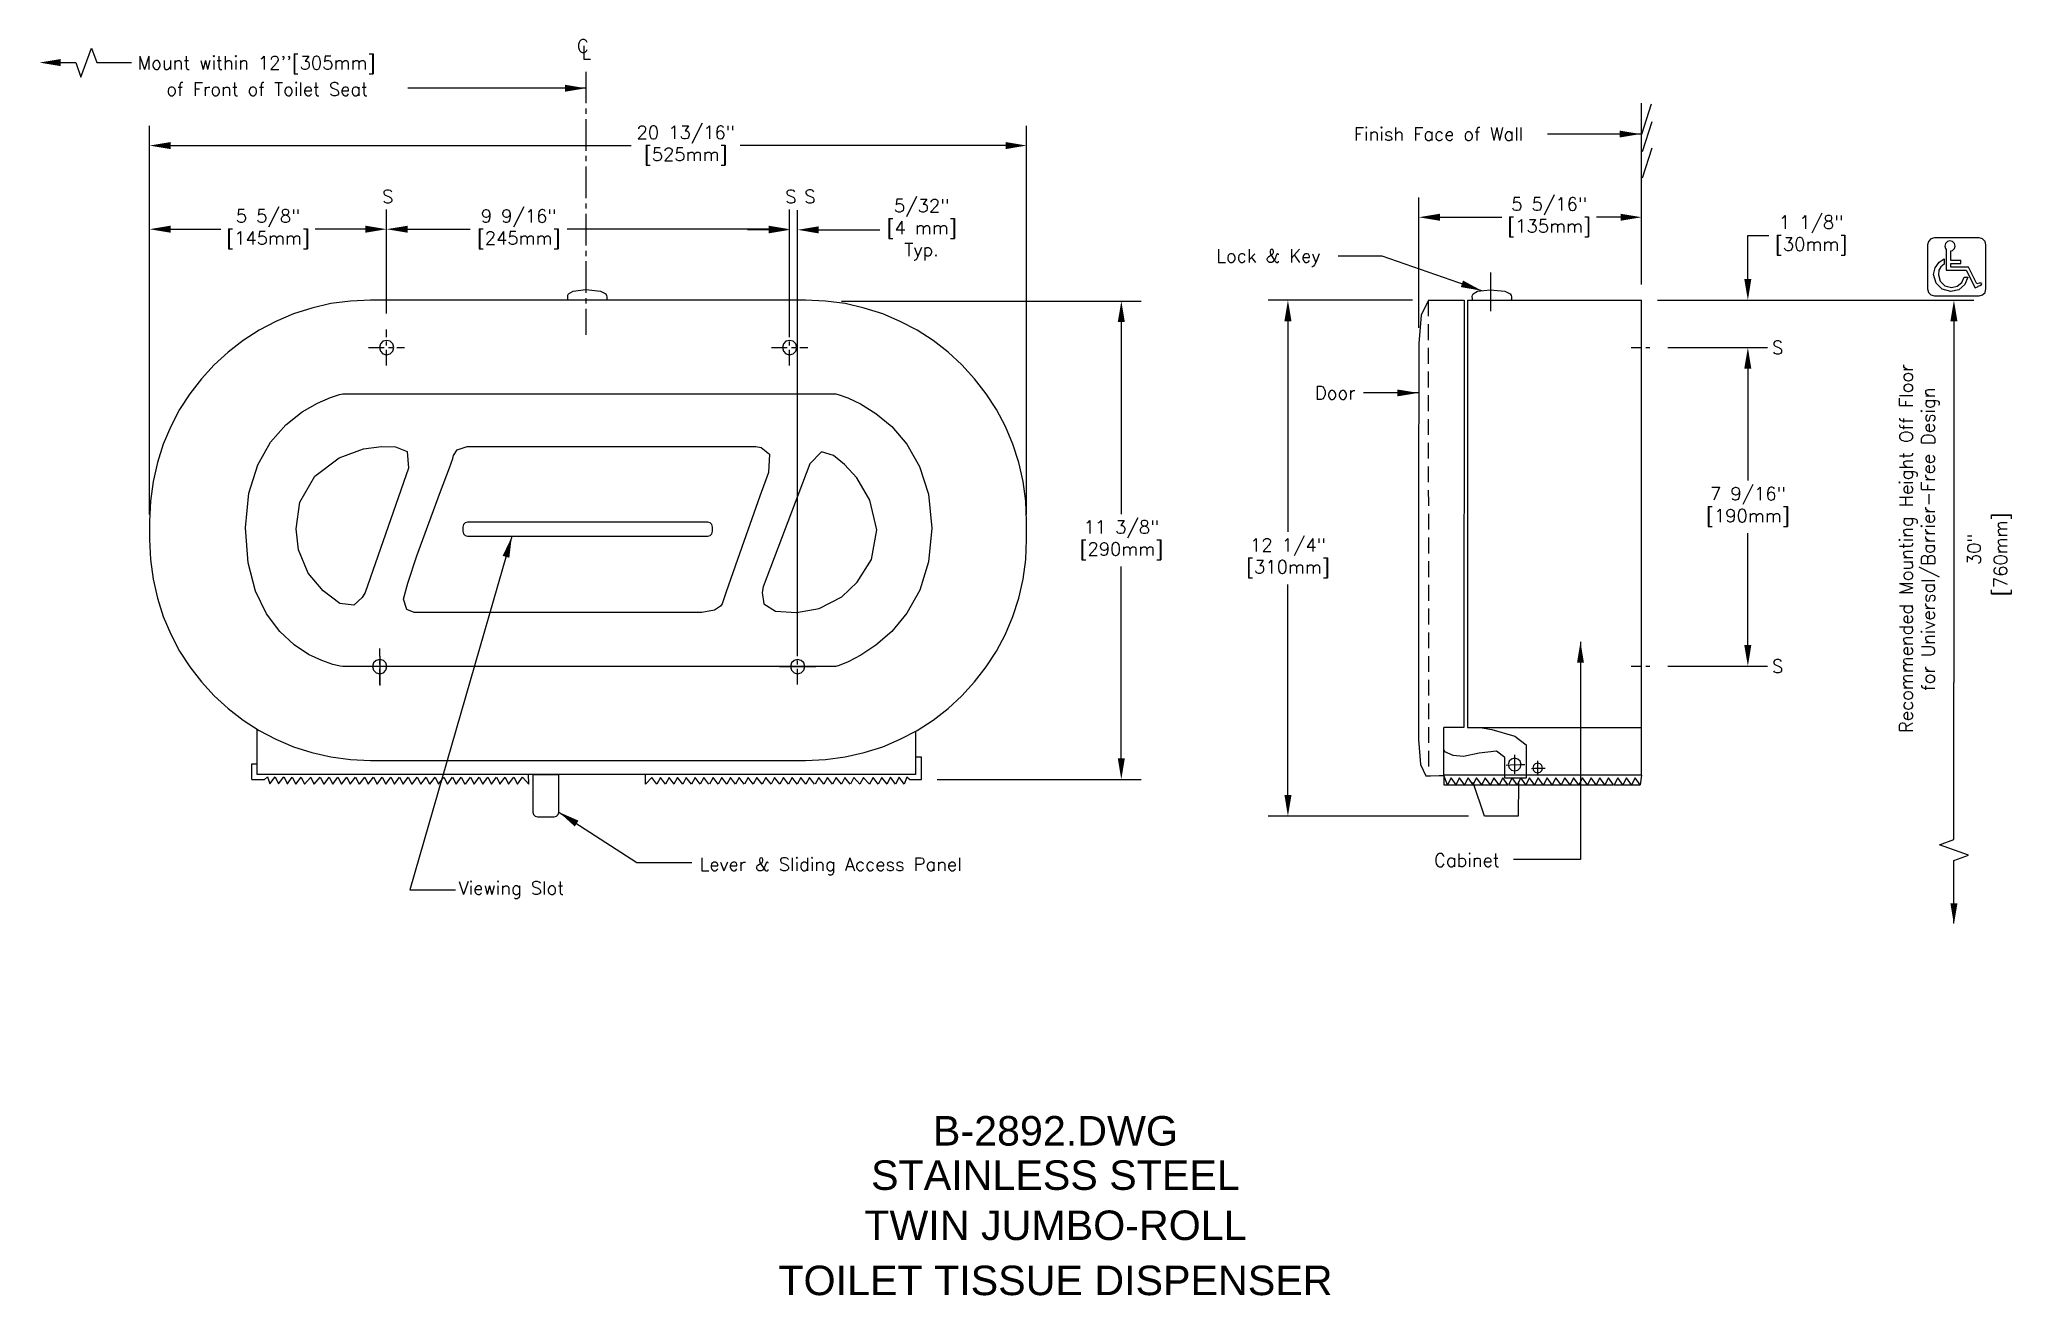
# Model space of a CAD drawing. Extents: x 0 to 46.8, y 0.7 to 30.5.
import ezdxf
from ezdxf.enums import TextEntityAlignment as Align

# ---------------------------------------------------------------- set-up
doc = ezdxf.new("R2010")
doc.units = 0
doc.header["$MEASUREMENT"] = 0
doc.header["$PDMODE"] = 3
doc.header["$PDSIZE"] = 1
doc.linetypes.add('CENTER2', pattern=[1.125, 0.75, -0.125, 0.125, -0.125])
doc.linetypes.add('HIDDEN2', pattern=[0.1875, 0.125, -0.0625])
doc.layers.get('0').update_dxf_attribs({"linetype": 'CONTINUOUS'})
doc.layers.get('DEFPOINTS').update_dxf_attribs({"linetype": 'CONTINUOUS'})
for name, color, linetype in [('DETAIL', 4, 'CONTINUOUS'), ('DIM', 1, 'CONTINUOUS'), ('TEXT', 2, 'CONTINUOUS')]:
    doc.layers.add(name, color=color, linetype=linetype)
doc.styles.add('ARIAL_5', font='arial.ttf', dxfattribs={"height": 5})
doc.styles.add('DIM_S_7', font='simplex.shx', dxfattribs={"height": 0.3125})
doc.dimstyles.new('DIM_S_7', dxfattribs={"dimtxt": 0.125, "dimasz": 0.5, "dimexe": 0.46875, "dimexo": 0.375, "dimgap": 0.09375, "dimtad": 0, "dimtih": 1, "dimtoh": 1, "dimdec": 4, "dimzin": 4, "dimtxsty": 'DIM_S_7', "dimcen": 0.09375, "dimaunit": 1, "dimazin": 3, "dimtfac": 1, "dimtdec": 4, "dimtofl": 0, "dimtmove": 0, "dimatfit": 3, "dimtolj": 1, "dimtzin": 0})

# ---------------------------------------------------------------- blocks, each defined once
blk = doc.blocks.new('*D4')
at = {"color": 0, "linetype": 'BYBLOCK'}
for p, q in [((19.012, 24.304), (26.12, 24.304)), ((25.652, 23.804), (25.652, 19.249)), ((25.652, 13.45), (25.652, 18.005)), ((21.285, 12.95), (26.12, 12.95))]:
    blk.add_line(p, q, dxfattribs=at)
for points in [[(25.568, 23.804), (25.735, 23.804), (25.652, 24.304)], [(25.568, 13.45), (25.735, 13.45), (25.652, 12.95)]]:
    blk.add_solid(points, dxfattribs=at)
at = {"layer": 'DEFPOINTS', "color": 0, "linetype": 'BYBLOCK'}
for p in [(18.637, 24.304), (20.91, 12.95), (25.652, 12.95)]:
    blk.add_point(p, dxfattribs=at)
at = {"color": 0, "linetype": 'BYBLOCK', "insert": (25.652, 18.627), "char_height": 0.3125, "attachment_point": 5, "style": 'DIM_S_7'}
blk.add_mtext('\\A1;11 3/8"\\P[290mm]', dxfattribs=at)
blk = doc.blocks.new('*D11')
at = {"layer": 'DEFPOINTS', "color": 0, "linetype": 'CONTINUOUS'}
for p in [(17.781, 26.008), (8.219, 23.63), (17.781, 23.63)]:
    blk.add_point(p, dxfattribs=at)
at = {"layer": 'DIM', "color": 0, "linetype": 'CONTINUOUS'}
for p, q in [((8.219, 24.005), (8.219, 26.477)), ((17.781, 24.005), (17.781, 26.477)), ((8.719, 26.008), (10.202, 26.008)), ((17.281, 26.008), (12.502, 26.008))]:
    blk.add_line(p, q, dxfattribs=at)
for points in [[(8.719, 26.091), (8.719, 25.925), (8.219, 26.008)], [(17.281, 26.091), (17.281, 25.925), (17.781, 26.008)]]:
    blk.add_solid(points, dxfattribs=at)
at = {"layer": 'DIM', "color": 0, "linetype": 'CONTINUOUS', "insert": (11.352, 26.008), "char_height": 0.3125, "attachment_point": 5, "style": 'DIM_S_7'}
blk.add_mtext('\\A1;9 9/16"\\P[245mm]', dxfattribs=at)
blk = doc.blocks.new('*D0')
at = {"color": 0, "linetype": 'BYBLOCK'}
for p, q in [((2.594, 19.237), (2.594, 28.461)), ((23.406, 19.237), (23.406, 28.461)), ((3.094, 27.993), (14.023, 27.993)), ((22.906, 27.993), (16.607, 27.993))]:
    blk.add_line(p, q, dxfattribs=at)
for points in [[(3.094, 28.076), (3.094, 27.909), (2.594, 27.993)], [(22.906, 28.076), (22.906, 27.909), (23.406, 27.993)]]:
    blk.add_solid(points, dxfattribs=at)
at = {"layer": 'DEFPOINTS', "color": 0, "linetype": 'BYBLOCK'}
for p in [(23.406, 27.993), (2.594, 18.862), (23.406, 18.862)]:
    blk.add_point(p, dxfattribs=at)
at = {"color": 0, "linetype": 'BYBLOCK', "insert": (15.315, 27.993), "char_height": 0.3125, "attachment_point": 5, "style": 'DIM_S_7'}
blk.add_mtext('\\A1;20 13/16"\\P[525mm]', dxfattribs=at)
blk = doc.blocks.new('*D1')
at = {"color": 0, "linetype": 'BYBLOCK'}
for p, q in [((2.594, 19.237), (2.594, 26.477)), ((8.219, 24.005), (8.219, 26.477)), ((3.094, 26.008), (4.286, 26.008)), ((7.719, 26.008), (6.527, 26.008))]:
    blk.add_line(p, q, dxfattribs=at)
for points in [[(3.094, 26.091), (3.094, 25.925), (2.594, 26.008)], [(7.719, 26.091), (7.719, 25.925), (8.219, 26.008)]]:
    blk.add_solid(points, dxfattribs=at)
at = {"layer": 'DEFPOINTS', "color": 0, "linetype": 'BYBLOCK'}
for p in [(8.219, 26.008), (8.219, 23.63), (2.594, 18.862)]:
    blk.add_point(p, dxfattribs=at)
at = {"color": 0, "linetype": 'BYBLOCK', "insert": (5.406, 26.008), "char_height": 0.3125, "attachment_point": 5, "style": 'DIM_S_7'}
blk.add_mtext('\\A1;5 5/8"\\P[145mm]', dxfattribs=at)
blk = doc.blocks.new('*D5')
at = {"color": 0, "linetype": 'BYBLOCK'}
for p, q in [((32.563, 24.325), (29.136, 24.325)), ((29.605, 23.825), (29.605, 18.824)), ((29.605, 12.579), (29.605, 17.58)), ((33.891, 12.079), (29.136, 12.079))]:
    blk.add_line(p, q, dxfattribs=at)
for points in [[(29.522, 23.825), (29.689, 23.825), (29.605, 24.325)], [(29.522, 12.579), (29.689, 12.579), (29.605, 12.079)]]:
    blk.add_solid(points, dxfattribs=at)
at = {"layer": 'DEFPOINTS', "color": 0, "linetype": 'BYBLOCK'}
for p in [(32.938, 24.325), (29.605, 12.079), (34.266, 12.079)]:
    blk.add_point(p, dxfattribs=at)
at = {"color": 0, "linetype": 'BYBLOCK', "insert": (29.605, 18.202), "char_height": 0.3125, "attachment_point": 5, "style": 'DIM_S_7'}
blk.add_mtext('\\A1;12 1/4"\\P[310mm]', dxfattribs=at)
blk = doc.blocks.new('*D7')
at = {"color": 0, "linetype": 'BYBLOCK'}
for p, q in [((40.517, 24.824), (40.517, 25.861)), ((40.517, 25.861), (41.017, 25.861)), ((38.372, 24.324), (40.986, 24.324)), ((39.519, 23.2), (40.986, 23.2)), ((40.517, 22.7), (40.517, 22.2))]:
    blk.add_line(p, q, dxfattribs=at)
for points in [[(40.433, 24.824), (40.6, 24.824), (40.517, 24.324)], [(40.433, 22.7), (40.6, 22.7), (40.517, 23.2)]]:
    blk.add_solid(points, dxfattribs=at)
at = {"layer": 'DEFPOINTS', "color": 0, "linetype": 'BYBLOCK'}
for p in [(37.997, 24.324), (39.144, 23.2), (40.517, 23.2)]:
    blk.add_point(p, dxfattribs=at)
at = {"color": 0, "linetype": 'BYBLOCK', "insert": (42.018, 25.861), "char_height": 0.3125, "attachment_point": 5, "style": 'DIM_S_7'}
blk.add_mtext('\\A1;1 1/8"\\P[30mm]', dxfattribs=at)
blk = doc.blocks.new('*D6')
at = {"color": 0, "linetype": 'BYBLOCK'}
for p, q in [((32.71, 23.667), (32.71, 26.761)), ((37.997, 24.699), (37.997, 26.761)), ((33.21, 26.292), (34.682, 26.292)), ((37.497, 26.292), (36.923, 26.292))]:
    blk.add_line(p, q, dxfattribs=at)
for points in [[(33.21, 26.375), (33.21, 26.209), (32.71, 26.292)], [(37.497, 26.375), (37.497, 26.209), (37.997, 26.292)]]:
    blk.add_solid(points, dxfattribs=at)
at = {"layer": 'DEFPOINTS', "color": 0, "linetype": 'BYBLOCK'}
for p in [(37.997, 26.292), (37.997, 24.324), (32.71, 23.292)]:
    blk.add_point(p, dxfattribs=at)
at = {"color": 0, "linetype": 'BYBLOCK', "insert": (35.802, 26.292), "char_height": 0.3125, "attachment_point": 5, "style": 'DIM_S_7'}
blk.add_mtext('\\A1;5 5/16"\\P[135mm]', dxfattribs=at)
blk = doc.blocks.new('*D8')
at = {"color": 0, "linetype": 'BYBLOCK'}
for p, q in [((38.62, 23.2), (40.986, 23.2)), ((40.517, 22.7), (40.517, 20.041)), ((40.517, 16.138), (40.517, 18.797)), ((38.62, 15.638), (40.986, 15.638))]:
    blk.add_line(p, q, dxfattribs=at)
for points in [[(40.433, 22.7), (40.6, 22.7), (40.517, 23.2)], [(40.433, 16.138), (40.6, 16.138), (40.517, 15.638)]]:
    blk.add_solid(points, dxfattribs=at)
at = {"layer": 'DEFPOINTS', "color": 0, "linetype": 'BYBLOCK'}
for p in [(38.245, 23.2), (38.245, 15.638), (40.517, 15.638)]:
    blk.add_point(p, dxfattribs=at)
at = {"color": 0, "linetype": 'BYBLOCK', "insert": (40.517, 19.419), "char_height": 0.3125, "attachment_point": 5, "style": 'DIM_S_7'}
blk.add_mtext('\\A1;7 9/16"\\P[190mm]', dxfattribs=at)
blk = doc.blocks.new('*D16')
at = {"layer": 'DEFPOINTS', "color": 0, "linetype": 'CONTINUOUS'}
for p in [(17.972, 25.993), (17.781, 23.2), (17.972, 15.628)]:
    blk.add_point(p, dxfattribs=at)
at = {"layer": 'DIM', "color": 0, "linetype": 'CONTINUOUS'}
for p, q in [((17.781, 23.575), (17.781, 26.462)), ((17.972, 16.003), (17.972, 26.462)), ((17.281, 25.993), (16.781, 25.993)), ((18.472, 25.993), (19.92, 25.993))]:
    blk.add_line(p, q, dxfattribs=at)
for points in [[(17.281, 26.076), (17.281, 25.909), (17.781, 25.993)], [(18.472, 26.076), (18.472, 25.909), (17.972, 25.993)]]:
    blk.add_solid(points, dxfattribs=at)
at = {"layer": 'DIM', "color": 0, "linetype": 'CONTINUOUS', "insert": (20.914, 25.993), "char_height": 0.3125, "attachment_point": 5, "style": 'DIM_S_7'}
blk.add_mtext('\\A1;5/32"\\P[4 mm]\\PTyp.', dxfattribs=at)

msp = doc.modelspace()

# ---------------------------------------------------------------- linework, layer by layer
at = {"linetype": 'CONTINUOUS'}
msp.add_line((8.05857, 15.87207), (8.05857, 15.17537), dxfattribs=at)
at = {"layer": 'DEFPOINTS', "color": 0, "linetype": 'BYBLOCK'}
msp.add_point((37.99673, 24.32427), dxfattribs=at)
at = {"layer": 'DETAIL', "linetype": 'CENTER2'}
msp.add_line((12.94646, 29.74631), (12.94646, 23.49746), dxfattribs=at)
at = {"layer": 'DETAIL', "linetype": 'CONTINUOUS'}
for p, q in [((45.75592, 25.10963), (45.33579, 25.10963)), ((45.95116, 24.71383), (45.75592, 25.10963)), ((45.91405, 24.61527), (45.98263, 24.65003)), ((45.98263, 24.65003), (45.98121, 24.65291)), ((32.76413, 23.96539), (32.71008, 23.29207)), ((32.93821, 24.32549), (32.76413, 23.96539)), ((32.93821, 24.32549), (33.78682, 24.32666)), ((33.78682, 24.32666), (33.78104, 14.18277)), ((33.86215, 24.32352), (37.99673, 24.32427)), ((33.86215, 24.32352), (33.86215, 14.18268)), ((33.86215, 24.32352), (34.73715, 24.32352)), ((37.99673, 13.05034), (37.99673, 24.32427)), ((32.70734, 22.92907), (32.70733, 22.8401)), ((32.71008, 23.29207), (32.70734, 22.92907)), ((32.70728, 22.58812), (32.70718, 22.19558)), ((32.70733, 22.8401), (32.70728, 22.58812)), ((32.70718, 22.19558), (32.70704, 21.68492)), ((32.70704, 21.68492), (32.70684, 21.07857)), ((32.70684, 21.07857), (32.70659, 20.39897)), ((32.70659, 20.39897), (32.70628, 19.66857)), ((32.70628, 19.66857), (32.7059, 18.90979)), ((32.7059, 18.90979), (32.70545, 18.14508)), ((32.70545, 18.14508), (32.70492, 17.39688)), ((32.70492, 17.39688), (32.70432, 16.68762)), ((32.70432, 16.68762), (32.70362, 16.03975)), ((32.70362, 16.03975), (32.70283, 15.4757)), ((17.54321, 15.6281), (18.40145, 15.6281)), ((32.70283, 15.4757), (32.70195, 15.0179)), ((32.70195, 15.0179), (32.70097, 14.6888)), ((32.70097, 14.6888), (32.69987, 14.51084)), ((32.69987, 14.51084), (32.7025, 13.90139)), ((33.30132, 13.04025), (33.30132, 14.18277)), ((33.78104, 14.18277), (33.30132, 14.18277)), ((33.78104, 14.4683), (33.78104, 14.18277)), ((33.86215, 14.18268), (37.99673, 14.18268)), ((32.7025, 13.90139), (32.74801, 13.30728)), ((5.0197, 13.32358), (5.14484, 13.32358)), ((5.0197, 12.95049), (5.0197, 13.32358)), ((20.90958, 13.47754), (20.76791, 13.4784)), ((20.90958, 12.95049), (20.90958, 13.47754)), ((32.74801, 13.30728), (32.87454, 13.0386)), ((5.0197, 12.95049), (5.32484, 12.95049)), ((20.62612, 12.95049), (20.90958, 12.95049)), ((32.87454, 13.0386), (32.99099, 13.03879)), ((32.99099, 13.03879), (33.19351, 13.03943)), ((33.19351, 13.03943), (33.30132, 13.04025)), ((37.99673, 13.05023), (33.30134, 13.04939)), ((37.84489, 12.98974), (37.75933, 12.82578)), ((37.84489, 12.98974), (37.75933, 12.82578)), ((37.75933, 12.82578), (37.96602, 12.82578)), ((37.96601, 12.82578), (37.84489, 12.98974)), ((37.96601, 12.82578), (37.84489, 12.98974)), ((37.99673, 13.05034), (37.96601, 12.82578))]:
    msp.add_line(p, q, dxfattribs=at)
at = {"layer": 'DETAIL', "linetype": 'CENTER2', "ltscale": 0.5}
for p, q in [((8.21857, 22.7714), (8.21857, 23.62956)), ((17.78107, 22.7714), (17.78107, 23.62956)), ((7.78938, 23.20049), (8.64763, 23.20049)), ((17.35188, 23.20049), (18.21013, 23.20049)), ((8.05857, 15.19981), (8.05857, 16.05798)), ((17.9724, 15.19902), (17.9724, 16.05718))]:
    msp.add_line(p, q, dxfattribs=at)
at = {"layer": 'DETAIL', "linetype": 'CENTER2', "ltscale": 0.333333}
for p, q in [((37.74508, 23.20049), (38.24508, 23.20049)), ((37.74508, 15.63799), (38.24508, 15.63799))]:
    msp.add_line(p, q, dxfattribs=at)
at = {"layer": 'DETAIL', "linetype": 'CONTINUOUS'}
for points in [[(37.99673, 24.73806), (37.99673, 29.00056)], [(38.2249, 28.97204), (37.99673, 28.2592)], [(38.23911, 28.55851), (38.01105, 27.8457)], [(38.23911, 27.93124), (38.01105, 27.21843)], [(45.33579, 25.49349), (45.37429, 25.50386), (45.41823, 25.54762), (45.43495, 25.60919), (45.41823, 25.67072), (45.37429, 25.71444), (45.3125, 25.73108), (45.25069, 25.71444), (45.20678, 25.67072), (45.19008, 25.60919), (45.20678, 25.54762), (45.22592, 25.52855)], [(45.22592, 25.52855), (45.22592, 25.03297)], [(45.33579, 25.26836), (45.33579, 25.49349)], [(45.33579, 25.1917), (45.56666, 25.1917), (45.56666, 25.26836), (45.33579, 25.26836)], [(34.41285, 24.98127), (34.41285, 24.73653), (34.41285, 24.28785), (34.41285, 24.06351)], [(45.22592, 25.03297), (45.33579, 25.03297)], [(45.33579, 25.10963), (45.33579, 25.1917)], [(45.33579, 25.03297), (45.70071, 25.03297)], [(45.70071, 25.03297), (45.91405, 24.61527)], [(12.52423, 24.3254), (12.52072, 24.35496), (12.51653, 24.41105), (12.52112, 24.44476)], [(12.52112, 24.44476), (12.53646, 24.47735), (12.64633, 24.53873), (12.94646, 24.57429)], [(12.94646, 24.57429), (13.29146, 24.54108), (13.41933, 24.47416), (13.43796, 24.43762)], [(13.43796, 24.43762), (13.44765, 24.40621), (13.44534, 24.35333), (13.44211, 24.3254)], [(33.98454, 24.32352), (33.98103, 24.35309), (33.97683, 24.40918), (33.98142, 24.44288)], [(33.98142, 24.44288), (33.99675, 24.47548), (34.10661, 24.53687), (34.40674, 24.57244)], [(34.40674, 24.57244), (34.75171, 24.53928), (34.87953, 24.47239), (34.89815, 24.43585)], [(34.89815, 24.43585), (34.90792, 24.40442), (34.90564, 24.35149), (34.90241, 24.32352)], [(45.98121, 24.65291), (46.02981, 24.67327), (46.06096, 24.69572), (46.06821, 24.71606), (46.04803, 24.72792), (46.00571, 24.72704), (45.95116, 24.71383)], [(18.26234, 20.44336), (17.15405, 17.52186), (17.13017, 17.38481), (17.17171, 17.11861), (17.44839, 16.94063), (17.94169, 16.91528), (18.48315, 17.00657), (19.01738, 17.28166), (19.38339, 17.62984), (19.72097, 18.16967), (19.84844, 18.8731), (19.68418, 19.57754), (19.37551, 20.10953), (19.08376, 20.42481), (18.82549, 20.63702), (18.53769, 20.72517), (18.26234, 20.44336), (18.26234, 20.44336)], [(10.14244, 19.05432), (10.08484, 19.03873), (10.04391, 18.99778), (10.02835, 18.94022)], [(10.02835, 18.94022), (10.02835, 18.83941)], [(10.02835, 18.83941), (10.04391, 18.78189), (10.08484, 18.741), (10.14244, 18.72544)], [(15.83843, 19.05432), (10.14244, 19.05432)], [(10.14244, 18.72544), (15.83843, 18.72544)], [(15.95252, 18.94022), (15.93696, 18.99778), (15.89604, 19.03873), (15.83843, 19.05432)], [(15.83843, 18.72544), (15.89604, 18.741), (15.93696, 18.78189), (15.95252, 18.83941)], [(15.95252, 18.83941), (15.95252, 18.94022)], [(20.77161, 14.08301), (20.76537, 13.06474), (5.14484, 13.06544), (5.14484, 14.14895)], [(34.16561, 14.18277), (34.44375, 14.13666), (34.98493, 13.97561), (35.25618, 13.76968), (35.25693, 13.56215), (35.25832, 13.18174), (35.25906, 12.97739), (35.12929, 12.98061), (34.88621, 12.98269), (34.75513, 12.9801), (34.75464, 13.02059), (34.75373, 13.19598), (34.75325, 13.46736), (34.55723, 13.62417), (34.14367, 13.56956), (33.7743, 13.49794), (33.5239, 13.52058), (33.33125, 13.60785), (33.30011, 13.66234)], [(34.78418, 13.28991), (34.8861, 13.29996), (35.10526, 13.30366), (35.2262, 13.30419)], [(34.98383, 13.53227), (34.98383, 13.0832)], [(35.3803, 13.2088), (35.45679, 13.2163), (35.62119, 13.21907), (35.7119, 13.21947)], [(35.53007, 13.3906), (35.53007, 13.05374)], [(5.32484, 12.95049), (5.39439, 13.0084), (5.45142, 12.84445), (5.57258, 13.0084), (5.65813, 12.84445), (5.77937, 13.0084), (5.86484, 12.84445)], [(5.86131, 12.84091), (5.98255, 13.00488), (6.0681, 12.84091), (6.18926, 13.00488), (6.27481, 12.84091), (6.42448, 13.00488)], [(6.41743, 13.00488), (6.50298, 12.84091), (6.64548, 13.00488), (6.73106, 12.84091)], [(6.7382, 12.84091), (6.85936, 13.00488), (6.94491, 12.84091), (7.06615, 13.00488), (7.15173, 12.84091)], [(7.15173, 12.84091), (7.27286, 13.00488), (7.35841, 12.84091), (7.47966, 13.00488), (7.56512, 12.84091)], [(7.57944, 12.84091), (7.70059, 13.00488), (7.78614, 12.84091), (7.90738, 13.00488), (7.99294, 12.84091)], [(7.99294, 12.84091), (8.11409, 13.00488), (8.19964, 12.84091), (8.32089, 13.00488), (8.40635, 12.84091)], [(8.40635, 12.84091), (8.52759, 13.00488), (8.61315, 12.84091), (8.7343, 13.00488), (8.81985, 12.84091)], [(8.82703, 12.84091), (8.94827, 13.00488), (9.03374, 12.84091), (9.15498, 13.00488), (9.24053, 12.84091)], [(9.24759, 12.84091), (9.36883, 13.00488), (9.45438, 12.84091), (9.57554, 13.00488), (9.66109, 12.84091)], [(9.66109, 12.84091), (9.78233, 13.00488), (9.86791, 12.84091), (9.98904, 13.00488), (10.07459, 12.84091)], [(10.08891, 12.84091), (10.21006, 13.00488), (10.29561, 12.84091), (10.41677, 13.00488), (10.50232, 12.84091)], [(10.50232, 12.84091), (10.62356, 13.00488), (10.70912, 12.84091), (10.83027, 13.00488), (10.91582, 12.84091)], [(10.90868, 12.84091), (11.02992, 13.00488), (11.11547, 12.84091), (11.23663, 13.00488), (11.32218, 12.84091)], [(11.32218, 12.84091), (11.44343, 13.00488), (11.5931, 12.84091)], [(11.5931, 12.84091), (11.59062, 12.89755), (11.5897, 13.00644), (11.58957, 13.06544)], [(14.3609, 12.83374), (14.36346, 12.89039), (14.36441, 12.99929), (14.36455, 13.05829)], [(14.63181, 12.83374), (14.51069, 12.99773), (14.3609, 12.83374)], [(15.04532, 12.83374), (14.92419, 12.99773), (14.83861, 12.83374), (14.71737, 12.99773), (14.63181, 12.83374)], [(15.45168, 12.83374), (15.33055, 12.99773), (15.24497, 12.83374), (15.12372, 12.99773), (15.03818, 12.83374)], [(15.86518, 12.83374), (15.74405, 12.99773), (15.65847, 12.83374), (15.53723, 12.99773), (15.45168, 12.83374)], [(16.29291, 12.83374), (16.17176, 12.99773), (16.0862, 12.83374), (15.96496, 12.99773), (15.8795, 12.83374)], [(16.70641, 12.83374), (16.58529, 12.99773), (16.4997, 12.83374), (16.37846, 12.99773), (16.29291, 12.83374)], [(17.12709, 12.83374), (17.00585, 12.99773), (16.92026, 12.83374), (16.79913, 12.99773), (16.71359, 12.83374)], [(17.54765, 12.83374), (17.42649, 12.99773), (17.34094, 12.83374), (17.21969, 12.99773), (17.13415, 12.83374)], [(17.96115, 12.83374), (17.8399, 12.99773), (17.75435, 12.83374), (17.63319, 12.99773), (17.54765, 12.83374)], [(18.37465, 12.83374), (18.2534, 12.99773), (18.16786, 12.83374), (18.04673, 12.99773), (17.96115, 12.83374)], [(18.80238, 12.83374), (18.68114, 12.99773), (18.59558, 12.83374), (18.47443, 12.99773), (18.38888, 12.83374)], [(19.21588, 12.83374), (19.09464, 12.99773), (19.00909, 12.83374), (18.88793, 12.99773), (18.80238, 12.83374)], [(19.53669, 12.99773), (19.45111, 12.83374), (19.30852, 12.99773), (19.22294, 12.83374)], [(20.09269, 12.83374), (19.97156, 12.99773), (19.88598, 12.83374), (19.76474, 12.99773), (19.67927, 12.83374), (19.52951, 12.99773)], [(20.62612, 12.95049), (20.55973, 13.00126), (20.50266, 12.83739), (20.38142, 13.00126), (20.29587, 12.83739), (20.17475, 13.00126), (20.08916, 12.83739)], [(34.00227, 12.82578), (33.88112, 12.98974), (33.79556, 12.82578), (33.67432, 12.98974), (33.58877, 12.82578)], [(34.40863, 12.82578), (34.28747, 12.98974), (34.20192, 12.82578), (34.08068, 12.98974), (33.99509, 12.82578)], [(35.07366, 12.87503), (35.07038, 12.07549), (34.26566, 12.07869), (33.9974, 12.87503)], [(34.82213, 12.82578), (34.70089, 12.98974), (34.61542, 12.82578), (34.49418, 12.98974), (34.40863, 12.82578)], [(35.24983, 12.82578), (35.1287, 12.98974), (35.04316, 12.82578), (34.92192, 12.98974), (34.83633, 12.82578)], [(35.66337, 12.82578), (35.54212, 12.98974), (35.45666, 12.82578), (35.33542, 12.98974), (35.24983, 12.82578)], [(36.08392, 12.82578), (35.96276, 12.98974), (35.87722, 12.82578), (35.75597, 12.98974), (35.67051, 12.82578)], [(36.50457, 12.82578), (36.38332, 12.98974), (36.29789, 12.82578), (36.17665, 12.98974), (36.09106, 12.82578)], [(36.9181, 12.82578), (36.79686, 12.98974), (36.71128, 12.82578), (36.59015, 12.98974), (36.50457, 12.82578)], [(37.33149, 12.82578), (37.21036, 12.98974), (37.12481, 12.82578), (37.00365, 12.98974), (36.9181, 12.82578)], [(37.75933, 12.82578), (37.63809, 12.98974), (37.55251, 12.82578), (37.43139, 12.98974), (37.3458, 12.82578)]]:
    msp.add_lwpolyline(points, dxfattribs=at)
for points in [[(46.00491, 24.42761), (46.08675, 24.44966), (46.14488, 24.5076), (46.16699, 24.58908), (46.16699, 25.63859), (46.14488, 25.7201), (46.08675, 25.778), (46.00491, 25.80002), (44.94229, 25.80002), (44.86049, 25.778), (44.80234, 25.7201), (44.78021, 25.63859), (44.78021, 24.58908), (44.80234, 24.5076), (44.86049, 24.44966), (44.94229, 24.42761)], [(45.73992, 24.86842), (45.66597, 24.69396), (45.52358, 24.57274), (45.33543, 24.52732), (45.1285, 24.5831), (44.98138, 24.72963), (44.92537, 24.93574), (44.9628, 25.09389), (45.0561, 25.22742), (45.1768, 25.30793), (45.17798, 25.17487), (45.09634, 25.11534), (45.05156, 25.03401), (45.0379, 24.92718), (45.07989, 24.77263), (45.19023, 24.66274), (45.34545, 24.62092), (45.48651, 24.65355), (45.59329, 24.74182), (45.6488, 24.87123)], [(18.15915, 13.39868), (18.63673, 13.42012), (19.10229, 13.4832), (19.55399, 13.58609), (19.98998, 13.72691), (20.40839, 13.90382), (20.80739, 14.11498), (21.1851, 14.35851), (21.5397, 14.63258), (21.86932, 14.93533), (22.1721, 15.26491), (22.4462, 15.61947), (22.68976, 15.99715), (22.90094, 16.39611), (23.07788, 16.81448), (23.21871, 17.25042), (23.32161, 17.70208), (23.3847, 18.16761), (23.40615, 18.64515), (23.40615, 19.07899), (23.3847, 19.55653), (23.32161, 20.02206), (23.21871, 20.47372), (23.07788, 20.90967), (22.90094, 21.32805), (22.68976, 21.727), (22.4462, 22.10468), (22.1721, 22.45925), (21.86932, 22.78883), (21.5397, 23.09158), (21.1851, 23.36565), (20.80739, 23.60919), (20.40839, 23.82034), (19.98998, 23.99725), (19.55399, 24.13808), (19.10229, 24.24095), (18.63673, 24.30405), (18.15915, 24.32549), (18.15915, 24.32549), (7.8405, 24.32549), (7.36294, 24.30405), (6.89739, 24.24095), (6.4457, 24.13808), (6.00972, 23.99725), (5.59131, 23.82034), (5.19232, 23.60919), (4.81461, 23.36565), (4.46002, 23.09158), (4.1304, 22.78883), (3.82762, 22.45925), (3.55352, 22.10468), (3.30995, 21.727), (3.09878, 21.32805), (2.92184, 20.90967), (2.781, 20.47372), (2.67811, 20.02206), (2.61501, 19.55653), (2.59357, 19.07899), (2.59357, 18.64515), (2.61501, 18.16761), (2.67811, 17.70208), (2.781, 17.25042), (2.92184, 16.81448), (3.09878, 16.39611), (3.30995, 15.99715), (3.55352, 15.61947), (3.82762, 15.26491), (4.1304, 14.93533), (4.46002, 14.63258), (4.81461, 14.35851), (5.19232, 14.11498), (5.59131, 13.90382), (6.00972, 13.72691), (6.4457, 13.58609), (6.89739, 13.4832), (7.36294, 13.42012), (7.8405, 13.39868), (7.8405, 13.39868)], [(8.21857, 23.37059), (8.13269, 23.34737), (8.07162, 23.28635), (8.04838, 23.20049), (8.07162, 23.11462), (8.13269, 23.0536), (8.21857, 23.03038), (8.30442, 23.0536), (8.36543, 23.11462), (8.38865, 23.20049), (8.36543, 23.28635), (8.30442, 23.34737)], [(17.78107, 23.37059), (17.69519, 23.34737), (17.63412, 23.28635), (17.61088, 23.20049), (17.63412, 23.11462), (17.69519, 23.0536), (17.78107, 23.03038), (17.86692, 23.0536), (17.92793, 23.11462), (17.95115, 23.20049), (17.92793, 23.28635), (17.86692, 23.34737)], [(7.17899, 22.10424), (18.87746, 22.10236), (18.95545, 22.07954), (19.16447, 22.00282), (19.46712, 21.85982), (19.826, 21.63816), (20.20372, 21.32546), (20.56287, 20.90933), (20.86606, 20.3774), (21.07589, 19.71728), (21.15494, 18.91659), (21.07792, 18.11226), (20.86939, 17.44264), (20.56688, 16.89702), (20.20792, 16.46469), (19.83006, 16.13496), (19.47082, 15.89713), (19.16775, 15.7405), (18.95839, 15.65437), (18.88026, 15.62803), (7.18407, 15.62897), (7.11937, 15.63958), (6.94374, 15.68133), (6.68489, 15.76906), (6.37056, 15.91766), (6.02843, 16.14197), (5.68625, 16.45688), (5.37173, 16.87724), (5.11258, 17.41791), (4.93652, 18.09377), (4.87126, 18.91968), (4.94987, 19.74404), (5.1617, 20.41665), (5.46868, 20.95213), (5.83279, 21.3651), (6.21599, 21.67019), (6.58025, 21.88203), (6.88753, 22.01523), (7.09978, 22.08443)], [(8.73792, 20.33643), (7.71135, 17.38526), (7.64163, 17.26488), (7.43883, 17.08748), (7.11251, 17.12867), (6.71803, 17.42596), (6.36158, 17.84361), (6.12869, 18.39748), (6.07171, 18.89941), (6.1596, 19.53002), (6.51368, 20.1511), (7.09187, 20.58569), (7.67009, 20.79533), (8.09625, 20.84971), (8.43054, 20.84653), (8.7078, 20.72929)], [(10.13518, 20.84971), (16.97909, 20.84971), (17.10889, 20.8258), (17.30523, 20.66566), (17.27849, 20.23665), (17.07125, 19.67102), (16.78737, 18.86659), (16.49731, 18.03272), (16.2716, 17.37884), (16.1807, 17.11435), (16.14372, 17.06262), (15.99898, 16.96655), (15.6958, 16.91481), (15.50398, 16.91481), (15.13505, 16.91481), (14.62252, 16.91481), (13.99986, 16.91481), (13.30057, 16.91481), (12.55814, 16.91481), (11.80605, 16.91481), (11.07779, 16.91481), (10.40684, 16.91481), (9.8267, 16.91481), (9.37086, 16.91481), (9.0728, 16.91481), (8.966, 16.91481), (8.87095, 16.91375), (8.69988, 16.98239), (8.62385, 17.22845), (8.72036, 17.60427), (8.93964, 18.25809), (9.21912, 19.03546), (9.49622, 19.78195), (9.70838, 20.34311), (9.793, 20.56448), (9.80567, 20.63843), (9.89439, 20.77576)], [(8.05857, 15.799), (7.97269, 15.77579), (7.91162, 15.71476), (7.88838, 15.6289), (7.91162, 15.54304), (7.97269, 15.48202), (8.05857, 15.45879), (8.14442, 15.48202), (8.20543, 15.54304), (8.22865, 15.6289), (8.20543, 15.71476), (8.14442, 15.77579)], [(17.9724, 15.79821), (17.88651, 15.77499), (17.82544, 15.71396), (17.8022, 15.6281), (17.82544, 15.54224), (17.88651, 15.48122), (17.9724, 15.458), (18.05825, 15.48122), (18.11926, 15.54224), (18.14247, 15.6281), (18.11926, 15.71396), (18.05825, 15.77499)], [(34.98383, 13.15299), (35.06014, 13.17362), (35.11438, 13.22785), (35.13503, 13.30419), (35.11438, 13.38051), (35.06014, 13.43477), (34.98383, 13.45542), (34.90751, 13.43477), (34.85325, 13.38051), (34.8326, 13.30419), (34.85325, 13.22785), (34.90751, 13.17362)], [(35.53007, 13.1061), (35.5873, 13.12157), (35.62796, 13.16223), (35.64343, 13.21947), (35.62796, 13.27673), (35.5873, 13.31745), (35.53007, 13.33294), (35.47283, 13.31745), (35.43211, 13.27673), (35.41662, 13.21947), (35.43211, 13.16223), (35.47283, 13.12157)], [(11.68932, 13.05829), (11.68932, 12.17443), (11.70489, 12.11683), (11.74581, 12.07592), (11.80342, 12.06036), (12.19546, 12.06036), (12.25306, 12.07592), (12.29397, 12.11683), (12.30953, 12.17443), (12.30953, 13.05829)], [(33.59594, 12.82578), (33.47479, 12.98974), (33.38924, 12.82578), (33.30132, 13.04025), (33.30113, 12.82578)], [(34.00227, 12.82578), (33.88112, 12.98974), (33.79556, 12.82578), (33.67432, 12.98974), (33.58877, 12.82578)], [(34.40863, 12.82578), (34.28747, 12.98974), (34.20192, 12.82578), (34.08068, 12.98974), (33.99509, 12.82578)], [(34.82213, 12.82578), (34.70089, 12.98974), (34.61542, 12.82578), (34.49418, 12.98974), (34.40863, 12.82578)], [(35.24983, 12.82578), (35.1287, 12.98974), (35.04316, 12.82578), (34.92192, 12.98974), (34.83633, 12.82578)], [(35.66337, 12.82578), (35.54212, 12.98974), (35.45666, 12.82578), (35.33542, 12.98974), (35.24983, 12.82578)], [(36.08392, 12.82578), (35.96276, 12.98974), (35.87722, 12.82578), (35.75597, 12.98974), (35.67051, 12.82578)], [(36.50457, 12.82578), (36.38332, 12.98974), (36.29789, 12.82578), (36.17665, 12.98974), (36.09106, 12.82578)], [(36.9181, 12.82578), (36.79686, 12.98974), (36.71128, 12.82578), (36.59015, 12.98974), (36.50457, 12.82578)], [(37.33149, 12.82578), (37.21036, 12.98974), (37.12481, 12.82578), (37.00365, 12.98974), (36.9181, 12.82578)], [(37.75933, 12.82578), (37.63809, 12.98974), (37.55251, 12.82578), (37.43139, 12.98974), (37.3458, 12.82578)]]:
    msp.add_lwpolyline(points, close=True, dxfattribs=at)
at = {"layer": 'DETAIL', "linetype": 'HIDDEN2', "ltscale": 3, "flags": 128}
msp.add_lwpolyline([(32.93346, 24.31565), (32.93349, 24.26323), (32.93361, 24.0699), (32.93378, 23.76316), (32.93402, 23.35563), (32.93432, 22.85999), (32.93464, 22.28887), (32.93501, 21.65493), (32.93541, 20.97083), (32.93582, 20.2492), (32.93624, 19.50271), (32.93667, 18.744), (32.93709, 17.98572), (32.9375, 17.24053), (32.9379, 16.52107), (32.93826, 15.83999), (32.93859, 15.20996), (32.93887, 14.64361), (32.9391, 14.15359), (32.93927, 13.75258), (32.93939, 13.45319), (32.93942, 13.2681), (32.93936, 13.20994)], dxfattribs=at)
at = {"layer": 'DIM', "linetype": 'CONTINUOUS'}
for p, q in [((39.26934, 24.32427), (45.87547, 24.32427)), ((45.40672, 23.82427), (45.40672, 15.25285)), ((45.40672, 11.52562), (45.40672, 15.25285)), ((45.40672, 10.00882), (45.40672, 11.02562))]:
    msp.add_line(p, q, dxfattribs=at)
for points in [[(0.1476, 29.96209), (0.8435, 29.96209), (0.9685, 29.61865), (1.2185, 30.30552), (1.3435, 29.96209), (2.16541, 29.96209)], [(0.483, 29.96209), (0.8435, 29.96209)], [(1.3435, 29.96209), (2.13236, 29.96209)], [(45.40672, 9.54007), (45.40672, 11.02562), (45.75016, 11.15062), (45.06329, 11.40062), (45.40672, 11.52562), (45.40672, 12.81164)]]:
    msp.add_lwpolyline(points, dxfattribs=at)
for points in [[(0.483, 29.87876), (-0.017, 29.96209), (0.483, 30.04542)], [(45.32339, 23.82427), (45.49005, 23.82427), (45.40672, 24.32427)], [(45.32339, 10.00882), (45.49005, 10.00882), (45.40672, 9.50882)]]:
    msp.add_solid(points, dxfattribs=at)

# ---------------------------------------------------------------- texts
at = {"layer": 'DIM', "linetype": 'CONTINUOUS', "style": 'DIM_S_7'}
for s, p in [('C', (12.73631, 30.19928)), ("Mount within 12''[305mm]", (2.31313, 29.79982)), ('L', (12.8436, 30.04587)), ('of Front of Toilet Seat', (2.99328, 29.17391)), ('Finish Face of Wall', (31.16971, 28.11099)), ('S', (8.11513, 26.62576)), ('S', (17.67763, 26.62576)), ('S', (18.13038, 26.62768)), ('Lock & Key', (27.90795, 25.21858)), ('S', (41.09141, 23.04535)), ('Door', (30.24516, 21.96807)), ('S', (41.09141, 15.48285)), ('Lever & Sliding Access Panel', (15.64902, 10.78031)), ('Cabinet', (33.07144, 10.87625)), ('Viewing Slot', (9.92534, 10.21762))]:
    msp.add_text(s, height=0.3125, dxfattribs=at).set_placement(p)
for s, p in [('Recommended Mounting Height Off Floor', (44.42893, 14.05376)), ('for Universal/Barrier-Free Design ', (44.94977, 15.04929)), ('[760mm]', (46.6698, 17.30346)), ('30"', (46.04061, 18.03701))]:
    msp.add_text(s, height=0.3125, rotation=90, dxfattribs=at).set_placement(p)
at = {"layer": 'TEXT', "linetype": 'CONTINUOUS', "style": 'ARIAL_5'}
for s, p in [('B-2892.DWG', (24.0889, 4.61146)), ('STAINLESS STEEL', (24.0889, 3.55969)), ('TWIN JUMBO-ROLL', (24.0889, 2.3696)), ('TOILET TISSUE DISPENSER', (24.0889, 1.0612))]:
    msp.add_text(s, height=0.7, dxfattribs=at).set_placement(p, align=Align.MIDDLE)

# ---------------------------------------------------------------- dimensions: what is measured, and where the dimension line sits
at = {"layer": 'DIM', "linetype": 'CONTINUOUS'}
for base, p1, p2, text, picture, middle, dimtype in [((23.40615, 27.99262), (2.59357, 18.86207), (23.40615, 18.86207), '<>\\P[525mm]', '*D0', (15.31514, 27.99262), 128), ((8.21857, 26.00814), (2.59357, 18.86207), (8.21857, 23.62956), '<>\\P[145mm]', '*D1', (5.40607, 26.00814), 128), ((17.78107, 26.00814), (8.21857, 23.62956), (17.78107, 23.62956), '<>\\P[245mm]', '*D11', (11.35191, 26.00814), 160), ((17.9724, 25.99282), (17.78107, 23.20049), (17.9724, 15.6281), '5/32"\\P[4 mm]\\PTyp.', '*D16', (20.91441, 25.99282), 160), ((37.996735, 26.29197), (32.710083, 23.292074), (37.996735, 24.324267), '<>\\P[135mm]', '*D6', (35.802212, 26.29197), 128)]:
    dim = msp.add_linear_dim(base=base, p1=p1, p2=p2, text=text, dimstyle='DIM_S_7', override={"dimpost": '"'}, dxfattribs=at)
    dim.commit()
    dim.dimension.update_dxf_attribs({"geometry": picture, "text_midpoint": middle, "dimtype": dimtype})
dim = msp.add_linear_dim(base=(40.51675, 23.20049), p1=(37.99673, 24.32427), p2=(39.14434, 23.20049), angle=90, text='<>\\P[30mm]', dimstyle='DIM_S_7', override={"dimpost": '"'}, dxfattribs=at)
dim.commit()
dim.dimension.update_dxf_attribs({"geometry": '*D7', "text_midpoint": (42.01824, 25.86093), "dimtype": 128})
for base, p1, p2, text, picture, middle in [((25.65172, 12.95049), (18.63673, 24.30405), (20.90958, 12.95049), '<>\\P[290mm]', '*D4', (25.65172, 18.62727)), ((29.60518, 12.07869), (32.93821, 24.32549), (34.26566, 12.07869), '<>\\P[310mm]', '*D5', (29.60518, 18.20209)), ((40.51675, 15.63799), (38.24508, 23.20049), (38.24508, 15.63799), '<>\\P[190mm]', '*D8', (40.51675, 19.41924))]:
    dim = msp.add_linear_dim(base=base, p1=p1, p2=p2, angle=90, text=text, dimstyle='DIM_S_7', override={"dimpost": '"'}, dxfattribs=at)
    dim.commit()
    dim.dimension.update_dxf_attribs({"geometry": picture, "text_midpoint": middle})

# ---------------------------------------------------------------- leaders
for points in [[(12.95084, 29.35335), (8.72375, 29.35335)], [(37.97208, 28.26619), (35.76574, 28.26619)], [(34.20529, 24.54856), (31.84411, 25.36661), (30.7952, 25.36661)], [(32.69711, 22.12286), (31.3996, 22.12286)], [(11.19128, 18.71407), (8.76791, 10.32608), (9.853, 10.32608)], [(36.54616, 16.21937), (36.54616, 11.04919), (34.9547, 11.04919)], [(12.30953, 12.17443), (14.15718, 10.97688), (15.45929, 10.97688)]]:
    msp.add_leader(points, dimstyle='DIM_S_7', dxfattribs=at)

doc.saveas('drawing.dxf')
